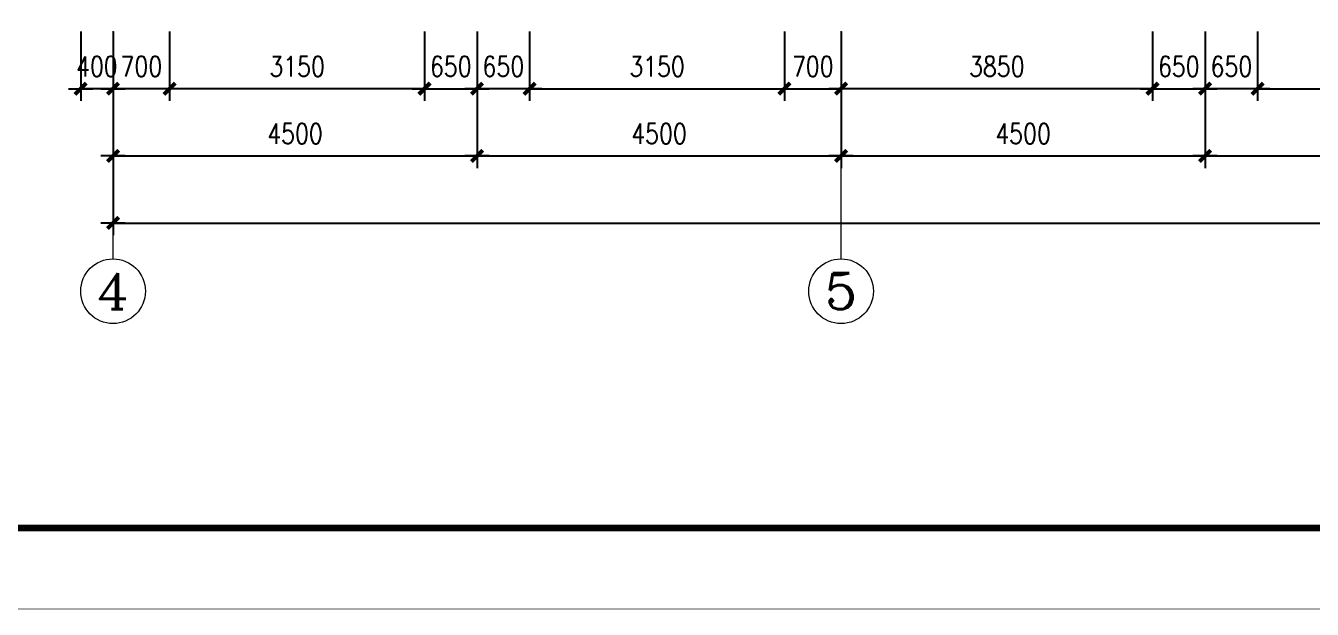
# Model space of a CAD drawing. Extents: x -357449 to -117302, y 127569 to 244935.
# Drawn here: x -337319 to -321414, y 160776 to 167988 of the extents above; entities that cross this region are included whole.
import ezdxf
from ezdxf.enums import TextEntityAlignment as Align

# ---------------------------------------------------------------- set-up
doc = ezdxf.new("R2010")
doc.units = 0
doc.header["$MEASUREMENT"] = 0
doc.layers.get('0').update_dxf_attribs({"linetype": 'CONTINUOUS'})
doc.layers.get('DEFPOINTS').update_dxf_attribs({"linetype": 'CONTINUOUS'})
doc.layers.add('AXIS', color=3, linetype='CONTINUOUS', lineweight=9)
doc.layers.add('WINDOW', color=4, linetype='CONTINUOUS')
doc.styles.add('COMPLEX', font='COMPLEX.shx')
doc.styles.add('DIM_FONT', font='SIMPLEX.shx', dxfattribs={"width": 0.8})
doc.dimstyles.new('DIMN-200', dxfattribs={"dimtxt": 300, "dimasz": 1, "dimexe": 250, "dimexo": 0, "dimgap": 150, "dimtad": 1, "dimdec": 0, "dimdsep": 46, "dimtxsty": 'DIM_FONT', "dimblk": '_DIMX', "dimcen": 2.5, "dimclrd": 256, "dimclre": 256, "dimclrt": 4, "dimadec": 0, "dimazin": 0, "dimtfac": 1, "dimtdec": 0, "dimtix": 1, "dimtmove": 2, "dimatfit": 3, "dimldrblk": '_DIMX', "dimfxl": 0, "dimtolj": 1, "dimtzin": 0, "dimarcsym": 0})
doc.dimstyles.get("Standard").update_dxf_attribs({"dimtxt": 375, "dimasz": 1, "dimexe": 150, "dimexo": 0, "dimgap": 200, "dimtad": 1, "dimdec": 0, "dimzin": 0, "dimdsep": 46, "dimtxsty": 'DIM_FONT', "dimblk1": '_DIMX', "dimblk2": '_DIMX', "dimsah": 1, "dimcen": 200, "dimclrd": 256, "dimclre": 256, "dimclrt": 4, "dimadec": 0, "dimazin": 0, "dimtfac": 1, "dimtdec": 0, "dimtix": 1, "dimtmove": 2, "dimatfit": 3, "dimldrblk": '_DIMX', "dimfxl": 0, "dimtolj": 1, "dimtzin": 0, "dimarcsym": 0})

# ---------------------------------------------------------------- blocks, each defined once
blk = doc.blocks.new('_DIMX')
blk.add_line((-150, 0), (150, 0))
at = {"const_width": 50}
blk.add_lwpolyline([(-70, -70), (70, 70)], dxfattribs=at)
blk = doc.blocks.new('*D1101')
at = {"linetype": 'ByBlock'}
for p, q in [((-304604, 206482), (-304604, 204795)), ((-300104, 206482), (-300104, 204795)), ((-304603, 204945), (-300105, 204945))]:
    blk.add_line(p, q, dxfattribs=at)
at = {"layer": 'DEFPOINTS', "color": 0, "linetype": 'ByBlock'}
for p in [(-304604, 206482), (-300104, 206482), (-300104, 204945)]:
    blk.add_point(p, dxfattribs=at)
at = {"linetype": 'ByBlock', "rotation": 180}
blk.add_blockref('_DIMX', (-304604, 204945), dxfattribs=at)
at = {"linetype": 'ByBlock'}
blk.add_blockref('_DIMX', (-300104, 204945), dxfattribs=at)
at = {"color": 4, "linetype": 'ByBlock', "insert": (-302354, 205220), "char_height": 250, "attachment_point": 5, "style": 'DIM_FONT'}
blk.add_mtext('\\A1;4500', dxfattribs=at)
blk = doc.blocks.new('*D912')
at = {"linetype": 'ByBlock'}
for p, q in [((-304604, 206482), (-304604, 205626)), ((-300754, 206482), (-300754, 205626)), ((-300755, 205776), (-304603, 205776))]:
    blk.add_line(p, q, dxfattribs=at)
at = {"layer": 'DEFPOINTS', "color": 0, "linetype": 'ByBlock'}
for p in [(-304604, 206482), (-300754, 206482), (-304604, 205776)]:
    blk.add_point(p, dxfattribs=at)
at = {"linetype": 'ByBlock', "rotation": 180}
blk.add_blockref('_DIMX', (-304604, 205776), dxfattribs=at)
at = {"linetype": 'ByBlock'}
blk.add_blockref('_DIMX', (-300754, 205776), dxfattribs=at)
at = {"color": 4, "linetype": 'ByBlock', "insert": (-302679, 206051), "char_height": 250, "attachment_point": 5, "style": 'DIM_FONT'}
blk.add_mtext('\\A1;3850', dxfattribs=at)
blk = doc.blocks.new('*D834')
at = {"linetype": 'ByBlock'}
for p, q in [((-313604, 206482), (-313604, 203966)), ((-251004, 206485), (-251004, 203966)), ((-313603, 204116), (-251005, 204116))]:
    blk.add_line(p, q, dxfattribs=at)
at = {"layer": 'DEFPOINTS', "color": 0, "linetype": 'ByBlock'}
for p in [(-313604, 206482), (-251004, 206485), (-251004, 204116)]:
    blk.add_point(p, dxfattribs=at)
at = {"linetype": 'ByBlock', "rotation": 180}
blk.add_blockref('_DIMX', (-313604, 204116), dxfattribs=at)
at = {"linetype": 'ByBlock'}
blk.add_blockref('_DIMX', (-251004, 204116), dxfattribs=at)
at = {"color": 4, "linetype": 'ByBlock', "insert": (-282304, 204391), "char_height": 250, "attachment_point": 5, "style": 'DIM_FONT'}
blk.add_mtext('\\A1;62600', dxfattribs=at)
blk = doc.blocks.new('*D843')
at = {"linetype": 'ByBlock'}
for p, q in [((-327270, 220513), (-329147, 218608)), ((-329041, 218714), (-315972, 205835)), ((-314199, 207633), (-316077, 205728))]:
    blk.add_line(p, q, dxfattribs=at)
at = {"layer": 'DEFPOINTS', "color": 0, "linetype": 'ByBlock'}
for p in [(-327270, 220513), (-314199, 207633), (-315971, 205835)]:
    blk.add_point(p, dxfattribs=at)
at = {"linetype": 'ByBlock'}
for p, rotation in [((-329042, 218715), 135.4212849045239), ((-315971, 205835), 315.4212849045239)]:
    blk.add_blockref('_DIMX', p, dxfattribs=dict(at, rotation=rotation))
at = {"color": 4, "linetype": 'ByBlock', "insert": (-322314, 212471), "char_height": 250, "attachment_point": 5, "rotation": 315.4213, "style": 'DIM_FONT'}
blk.add_mtext('\\A1;18351', dxfattribs=at)
blk = doc.blocks.new('*D845')
at = {"linetype": 'ByBlock'}
for p, q in [((-315981, 209388), (-317349, 207999)), ((-317243, 208105), (-315464, 206351)), ((-314199, 207633), (-315568, 206244))]:
    blk.add_line(p, q, dxfattribs=at)
at = {"layer": 'DEFPOINTS', "color": 0, "linetype": 'ByBlock'}
for p in [(-315981, 209388), (-314199, 207633), (-315463, 206351)]:
    blk.add_point(p, dxfattribs=at)
at = {"linetype": 'ByBlock'}
for p, rotation in [((-317244, 208106), 135.421284914425), ((-315463, 206351), 315.421284914425)]:
    blk.add_blockref('_DIMX', p, dxfattribs=dict(at, rotation=rotation))
at = {"color": 4, "linetype": 'ByBlock', "insert": (-316160, 207424), "char_height": 250, "attachment_point": 5, "rotation": 315.4213, "style": 'DIM_FONT'}
blk.add_mtext('\\A1;2501', dxfattribs=at)
blk = doc.blocks.new('*D1100')
at = {"linetype": 'ByBlock'}
for p, q in [((-313604, 206482), (-313604, 204795)), ((-309104, 206482), (-309104, 204795)), ((-313603, 204945), (-309105, 204945))]:
    blk.add_line(p, q, dxfattribs=at)
at = {"layer": 'DEFPOINTS', "color": 0, "linetype": 'ByBlock'}
for p in [(-313604, 206482), (-309104, 206482), (-309104, 204945)]:
    blk.add_point(p, dxfattribs=at)
at = {"linetype": 'ByBlock', "rotation": 180}
blk.add_blockref('_DIMX', (-313604, 204945), dxfattribs=at)
at = {"linetype": 'ByBlock'}
blk.add_blockref('_DIMX', (-309104, 204945), dxfattribs=at)
at = {"color": 4, "linetype": 'ByBlock', "insert": (-311354, 205220), "char_height": 250, "attachment_point": 5, "style": 'DIM_FONT'}
blk.add_mtext('\\A1;4500', dxfattribs=at)
blk = doc.blocks.new('*D833')
at = {"linetype": 'ByBlock'}
for p, q in [((-312904, 206482), (-312904, 205626)), ((-309754, 206482), (-309754, 205626)), ((-309755, 205776), (-312903, 205776))]:
    blk.add_line(p, q, dxfattribs=at)
at = {"layer": 'DEFPOINTS', "color": 0, "linetype": 'ByBlock'}
for p in [(-312904, 206482), (-309754, 206482), (-312904, 205776)]:
    blk.add_point(p, dxfattribs=at)
at = {"linetype": 'ByBlock', "rotation": 180}
blk.add_blockref('_DIMX', (-312904, 205776), dxfattribs=at)
at = {"linetype": 'ByBlock'}
blk.add_blockref('_DIMX', (-309754, 205776), dxfattribs=at)
at = {"color": 4, "linetype": 'ByBlock', "insert": (-311329, 206051), "char_height": 250, "attachment_point": 5, "style": 'DIM_FONT'}
blk.add_mtext('\\A1;3150', dxfattribs=at)
blk = doc.blocks.new('*D851')
at = {"linetype": 'ByBlock'}
for p, q in [((-313604, 206482), (-313604, 205626)), ((-312904, 206482), (-312904, 205626)), ((-313605, 205776), (-313606, 205776)), ((-312904, 205776), (-313604, 205776)), ((-312903, 205776), (-312902, 205776))]:
    blk.add_line(p, q, dxfattribs=at)
at = {"layer": 'DEFPOINTS', "color": 0, "linetype": 'ByBlock'}
for p in [(-313604, 206482), (-312904, 206482), (-313604, 205776)]:
    blk.add_point(p, dxfattribs=at)
at = {"linetype": 'ByBlock'}
blk.add_blockref('_DIMX', (-313604, 205776), dxfattribs=at)
at = {"linetype": 'ByBlock', "rotation": 180}
blk.add_blockref('_DIMX', (-312904, 205776), dxfattribs=at)
at = {"color": 4, "linetype": 'ByBlock', "insert": (-313254, 206051), "char_height": 250, "attachment_point": 5, "style": 'DIM_FONT'}
blk.add_mtext('\\A1;700', dxfattribs=at)
blk = doc.blocks.new('*D850')
at = {"linetype": 'ByBlock'}
for p, q in [((-314004, 206482), (-314004, 205626)), ((-313604, 206482), (-313604, 205626)), ((-314005, 205776), (-314006, 205776)), ((-313604, 205776), (-314004, 205776)), ((-313603, 205776), (-313602, 205776))]:
    blk.add_line(p, q, dxfattribs=at)
at = {"layer": 'DEFPOINTS', "color": 0, "linetype": 'ByBlock'}
for p in [(-314004, 206482), (-313604, 206482), (-314004, 205776)]:
    blk.add_point(p, dxfattribs=at)
at = {"linetype": 'ByBlock'}
blk.add_blockref('_DIMX', (-314004, 205776), dxfattribs=at)
at = {"linetype": 'ByBlock', "rotation": 180}
blk.add_blockref('_DIMX', (-313604, 205776), dxfattribs=at)
at = {"color": 4, "linetype": 'ByBlock', "insert": (-313804, 206051), "char_height": 250, "attachment_point": 5, "style": 'DIM_FONT'}
blk.add_mtext('\\A1;400', dxfattribs=at)
blk = doc.blocks.new('*D911')
at = {"linetype": 'ByBlock'}
for p, q in [((-308454, 206482), (-308454, 205626)), ((-305304, 206482), (-305304, 205626)), ((-308453, 205776), (-305305, 205776))]:
    blk.add_line(p, q, dxfattribs=at)
at = {"layer": 'DEFPOINTS', "color": 0, "linetype": 'ByBlock'}
for p in [(-308454, 206482), (-305304, 206482), (-305304, 205776)]:
    blk.add_point(p, dxfattribs=at)
at = {"linetype": 'ByBlock', "rotation": 180}
blk.add_blockref('_DIMX', (-308454, 205776), dxfattribs=at)
at = {"linetype": 'ByBlock'}
blk.add_blockref('_DIMX', (-305304, 205776), dxfattribs=at)
at = {"color": 4, "linetype": 'ByBlock', "insert": (-306879, 206051), "char_height": 250, "attachment_point": 5, "style": 'DIM_FONT'}
blk.add_mtext('\\A1;3150', dxfattribs=at)
blk = doc.blocks.new('*D832')
at = {"linetype": 'ByBlock'}
for p, q in [((-309104, 206482), (-309104, 204795)), ((-304604, 206485), (-304604, 204795)), ((-309103, 204945), (-304605, 204945))]:
    blk.add_line(p, q, dxfattribs=at)
at = {"layer": 'DEFPOINTS', "color": 0, "linetype": 'ByBlock'}
for p in [(-309104, 206482), (-304604, 206485), (-304604, 204945)]:
    blk.add_point(p, dxfattribs=at)
at = {"linetype": 'ByBlock', "rotation": 180}
blk.add_blockref('_DIMX', (-309104, 204945), dxfattribs=at)
at = {"linetype": 'ByBlock'}
blk.add_blockref('_DIMX', (-304604, 204945), dxfattribs=at)
at = {"color": 4, "linetype": 'ByBlock', "insert": (-306854, 205220), "char_height": 250, "attachment_point": 5, "style": 'DIM_FONT'}
blk.add_mtext('\\A1;4500', dxfattribs=at)
blk = doc.blocks.new('*D909')
at = {"linetype": 'ByBlock'}
for p, q in [((-309104, 206482), (-309104, 205626)), ((-308454, 206482), (-308454, 205626)), ((-309105, 205776), (-309106, 205776)), ((-308454, 205776), (-309104, 205776)), ((-308453, 205776), (-308452, 205776))]:
    blk.add_line(p, q, dxfattribs=at)
at = {"layer": 'DEFPOINTS', "color": 0, "linetype": 'ByBlock'}
for p in [(-309104, 206482), (-308454, 206482), (-309104, 205776)]:
    blk.add_point(p, dxfattribs=at)
at = {"linetype": 'ByBlock'}
blk.add_blockref('_DIMX', (-309104, 205776), dxfattribs=at)
at = {"linetype": 'ByBlock', "rotation": 180}
blk.add_blockref('_DIMX', (-308454, 205776), dxfattribs=at)
at = {"color": 4, "linetype": 'ByBlock', "insert": (-308779, 206051), "char_height": 250, "attachment_point": 5, "style": 'DIM_FONT'}
blk.add_mtext('\\A1;650', dxfattribs=at)
blk = doc.blocks.new('*D831')
at = {"linetype": 'ByBlock'}
for p, q in [((-309754, 206485), (-309754, 205626)), ((-309104, 206482), (-309104, 205626)), ((-309755, 205776), (-309756, 205776)), ((-309754, 205776), (-309104, 205776)), ((-309103, 205776), (-309102, 205776))]:
    blk.add_line(p, q, dxfattribs=at)
at = {"layer": 'DEFPOINTS', "color": 0, "linetype": 'ByBlock'}
for p in [(-309754, 206485), (-309104, 206482), (-309104, 205776)]:
    blk.add_point(p, dxfattribs=at)
at = {"linetype": 'ByBlock'}
blk.add_blockref('_DIMX', (-309754, 205776), dxfattribs=at)
at = {"linetype": 'ByBlock', "rotation": 180}
blk.add_blockref('_DIMX', (-309104, 205776), dxfattribs=at)
at = {"color": 4, "linetype": 'ByBlock', "insert": (-309429, 206051), "char_height": 250, "attachment_point": 5, "style": 'DIM_FONT'}
blk.add_mtext('\\A1;650', dxfattribs=at)
blk = doc.blocks.new('*D910')
at = {"linetype": 'ByBlock'}
for p, q in [((-305304, 206482), (-305304, 205626)), ((-304604, 206482), (-304604, 205626)), ((-305305, 205776), (-305306, 205776)), ((-305304, 205776), (-304604, 205776)), ((-304603, 205776), (-304602, 205776))]:
    blk.add_line(p, q, dxfattribs=at)
at = {"layer": 'DEFPOINTS', "color": 0, "linetype": 'ByBlock'}
for p in [(-305304, 206482), (-304604, 206482), (-304604, 205776)]:
    blk.add_point(p, dxfattribs=at)
at = {"linetype": 'ByBlock'}
blk.add_blockref('_DIMX', (-305304, 205776), dxfattribs=at)
at = {"linetype": 'ByBlock', "rotation": 180}
blk.add_blockref('_DIMX', (-304604, 205776), dxfattribs=at)
at = {"color": 4, "linetype": 'ByBlock', "insert": (-304954, 206051), "char_height": 250, "attachment_point": 5, "style": 'DIM_FONT'}
blk.add_mtext('\\A1;700', dxfattribs=at)
blk = doc.blocks.new('*D1102')
at = {"linetype": 'ByBlock'}
for p, q in [((-300104, 206482), (-300104, 204795)), ((-295604, 206485), (-295604, 204795)), ((-300103, 204945), (-295605, 204945))]:
    blk.add_line(p, q, dxfattribs=at)
at = {"layer": 'DEFPOINTS', "color": 0, "linetype": 'ByBlock'}
for p in [(-300104, 206482), (-295604, 206485), (-295604, 204945)]:
    blk.add_point(p, dxfattribs=at)
at = {"linetype": 'ByBlock', "rotation": 180}
blk.add_blockref('_DIMX', (-300104, 204945), dxfattribs=at)
at = {"linetype": 'ByBlock'}
blk.add_blockref('_DIMX', (-295604, 204945), dxfattribs=at)
at = {"color": 4, "linetype": 'ByBlock', "insert": (-297854, 205220), "char_height": 250, "attachment_point": 5, "style": 'DIM_FONT'}
blk.add_mtext('\\A1;4500', dxfattribs=at)
blk = doc.blocks.new('*D917')
at = {"linetype": 'ByBlock'}
for p, q in [((-299454, 206482), (-299454, 205626)), ((-296304, 206482), (-296304, 205626)), ((-299453, 205776), (-296305, 205776))]:
    blk.add_line(p, q, dxfattribs=at)
at = {"layer": 'DEFPOINTS', "color": 0, "linetype": 'ByBlock'}
for p in [(-299454, 206482), (-296304, 206482), (-296304, 205776)]:
    blk.add_point(p, dxfattribs=at)
at = {"linetype": 'ByBlock', "rotation": 180}
blk.add_blockref('_DIMX', (-299454, 205776), dxfattribs=at)
at = {"linetype": 'ByBlock'}
blk.add_blockref('_DIMX', (-296304, 205776), dxfattribs=at)
at = {"color": 4, "linetype": 'ByBlock', "insert": (-297879, 206051), "char_height": 250, "attachment_point": 5, "style": 'DIM_FONT'}
blk.add_mtext('\\A1;3150', dxfattribs=at)
blk = doc.blocks.new('*D913')
at = {"linetype": 'ByBlock'}
for p, q in [((-300104, 206482), (-300104, 205626)), ((-299454, 206482), (-299454, 205626)), ((-300105, 205776), (-300106, 205776)), ((-299454, 205776), (-300104, 205776)), ((-299453, 205776), (-299452, 205776))]:
    blk.add_line(p, q, dxfattribs=at)
at = {"layer": 'DEFPOINTS', "color": 0, "linetype": 'ByBlock'}
for p in [(-300104, 206482), (-299454, 206482), (-300104, 205776)]:
    blk.add_point(p, dxfattribs=at)
at = {"linetype": 'ByBlock'}
blk.add_blockref('_DIMX', (-300104, 205776), dxfattribs=at)
at = {"linetype": 'ByBlock', "rotation": 180}
blk.add_blockref('_DIMX', (-299454, 205776), dxfattribs=at)
at = {"color": 4, "linetype": 'ByBlock', "insert": (-299779, 206051), "char_height": 250, "attachment_point": 5, "style": 'DIM_FONT'}
blk.add_mtext('\\A1;650', dxfattribs=at)
blk = doc.blocks.new('*D908')
at = {"linetype": 'ByBlock'}
for p, q in [((-300754, 206485), (-300754, 205626)), ((-300104, 206482), (-300104, 205626)), ((-300755, 205776), (-300756, 205776)), ((-300754, 205776), (-300104, 205776)), ((-300103, 205776), (-300102, 205776))]:
    blk.add_line(p, q, dxfattribs=at)
at = {"layer": 'DEFPOINTS', "color": 0, "linetype": 'ByBlock'}
for p in [(-300754, 206485), (-300104, 206482), (-300104, 205776)]:
    blk.add_point(p, dxfattribs=at)
at = {"linetype": 'ByBlock'}
blk.add_blockref('_DIMX', (-300754, 205776), dxfattribs=at)
at = {"linetype": 'ByBlock', "rotation": 180}
blk.add_blockref('_DIMX', (-300104, 205776), dxfattribs=at)
at = {"color": 4, "linetype": 'ByBlock', "insert": (-300429, 206051), "char_height": 250, "attachment_point": 5, "style": 'DIM_FONT'}
blk.add_mtext('\\A1;650', dxfattribs=at)

msp = doc.modelspace()

# ---------------------------------------------------------------- linework, layer by layer
for points, const_width in [([(-238544.99, 160779.75), (-357444.99, 160779.75), (-357444.99, 244879.75), (-238544.99, 244879.75)], 8), ([(-239544.99, 243879.75), (-239544.99, 161779.75), (-354944.99, 161779.75), (-354944.99, 243879.75)], 80)]:
    msp.add_lwpolyline(points, close=True, dxfattribs=dict(const_width=const_width))
at = {"layer": 'AXIS'}
for p, q in [((-336239.36, 165106.93), (-336239.36, 167919.16)), ((-327239.36, 165106.93), (-327239.36, 167919.16))]:
    msp.add_line(p, q, dxfattribs=at)
for centre in [(-336239.36, 164706.93), (-327239.36, 164706.93)]:
    msp.add_circle(centre, 400, dxfattribs=at)

# ---------------------------------------------------------------- texts
at = {"layer": 'AXIS', "style": 'COMPLEX'}
for tag, width, p, p2 in [('4', 1.171875, (-336439.36, 164482.93), (-336039.36, 164482.93)), ('5', 1.339286, (-327439.36, 164482.93), (-327039.36, 164482.93))]:
    msp.add_attdef(tag, text='', height=448, dxfattribs=dict(at, width=width)).set_placement(p, p2, align=Align.FIT)

# ---------------------------------------------------------------- dimensions: what is measured, and where the dimension line sits
at = {"layer": 'AXIS'}
for p1, p2, distance, picture, middle in [((-349905.83, 181946.69), (-336834.95, 169066.63), -2524.33, '*D843', (-344949.17, 173904.49)), ((-338616.08, 170821.76), (-336834.95, 169066.63), -1800, '*D845', (-338795.9, 168857.96)), ((-336239.36, 167915.94), (-336639.36, 167915.94), 706.05, '*D850', (-336439.36, 167484.89)), ((-335539.36, 167915.94), (-336239.36, 167915.94), 706.05, '*D851', (-335889.36, 167484.89)), ((-332389.36, 167915.94), (-335539.36, 167915.94), 706.05, '*D833', (-333964.36, 167484.89)), ((-331089.36, 167915.94), (-327939.36, 167915.94), -706.05, '*D911', (-329514.36, 167484.89)), ((-327939.36, 167915.94), (-327239.36, 167915.94), -706.05, '*D910', (-327589.36, 167484.89)), ((-323389.36, 167915.94), (-327239.36, 167915.94), 706.05, '*D912', (-325314.36, 167484.89)), ((-322089.36, 167915.94), (-318939.36, 167915.94), -706.05, '*D917', (-320514.36, 167484.89))]:
    dim = msp.add_aligned_dim(p1=p1, p2=p2, distance=distance, dimstyle='DIMN-200', override={"dimtxt": 250, "dimexe": 150, "dimzin": 0, "dimblk1": '_DIMX', "dimblk2": '_DIMX', "dimsah": 1, "dimcen": 200}, dxfattribs=at)
    dim.commit()
    dim.dimension.update_dxf_attribs({"geometry": picture, "text_midpoint": middle, "insert": (-22635.49, -38566.22)})
for base, p1, p2, dimstyle, override, picture, middle in [((-273639.36, 165549.45), (-336239.36, 167915.94), (-273639.36, 167919.16), 'Standard', {"dimtxt": 250, "dimgap": 150, "dimblk": '_DIMX'}, '*D834', (-304939.36, 165824.45)), ((-331739.36, 167209.89), (-332389.36, 167919.16), (-331739.36, 167915.94), 'DIMN-200', {"dimtxt": 250, "dimexe": 150, "dimzin": 0, "dimblk1": '_DIMX', "dimblk2": '_DIMX', "dimsah": 1, "dimcen": 200}, '*D831', (-332064.36, 167484.89)), ((-322739.36, 167209.89), (-323389.36, 167919.16), (-322739.36, 167915.94), 'DIMN-200', {"dimtxt": 250, "dimexe": 150, "dimzin": 0, "dimblk1": '_DIMX', "dimblk2": '_DIMX', "dimsah": 1, "dimcen": 200}, '*D908', (-323064.36, 167484.89))]:
    dim = msp.add_linear_dim(base=base, p1=p1, p2=p2, dimstyle=dimstyle, override=override, dxfattribs=at)
    dim.commit()
    dim.dimension.update_dxf_attribs({"geometry": picture, "text_midpoint": middle, "insert": (-22635.49, -38566.22)})
for base, p1, p2, picture, middle in [((-327239.36, 166378.75), (-331739.36, 167915.94), (-327239.36, 167919.16), '*D832', (-329489.36, 166653.75)), ((-331739.36, 167209.89), (-331089.36, 167915.94), (-331739.36, 167915.94), '*D909', (-331414.36, 167484.89)), ((-318239.36, 166378.75), (-322739.36, 167915.94), (-318239.36, 167919.16), '*D1102', (-320489.36, 166653.75)), ((-322739.36, 167209.89), (-322089.36, 167915.94), (-322739.36, 167915.94), '*D913', (-322414.36, 167484.89))]:
    dim = msp.add_linear_dim(base=base, p1=p1, p2=p2, angle=180, dimstyle='DIMN-200', override={"dimtxt": 250, "dimexe": 150, "dimzin": 0, "dimblk1": '_DIMX', "dimblk2": '_DIMX', "dimsah": 1, "dimcen": 200}, dxfattribs=at)
    dim.commit()
    dim.dimension.update_dxf_attribs({"geometry": picture, "text_midpoint": middle, "insert": (-22635.49, -38566.22)})
at = {"layer": 'WINDOW'}
for base, p1, p2, picture, middle in [((-331739.36, 166378.75), (-336239.36, 167915.94), (-331739.36, 167915.94), '*D1100', (-333989.36, 166653.75)), ((-322739.36, 166378.75), (-327239.36, 167915.94), (-322739.36, 167915.94), '*D1101', (-324989.36, 166653.75))]:
    dim = msp.add_linear_dim(base=base, p1=p1, p2=p2, dimstyle='Standard', override={"dimtxt": 250, "dimgap": 150, "dimblk": '_DIMX'}, dxfattribs=at)
    dim.commit()
    dim.dimension.update_dxf_attribs({"geometry": picture, "text_midpoint": middle, "insert": (-22635.49, -38566.22)})

doc.saveas('drawing.dxf')
